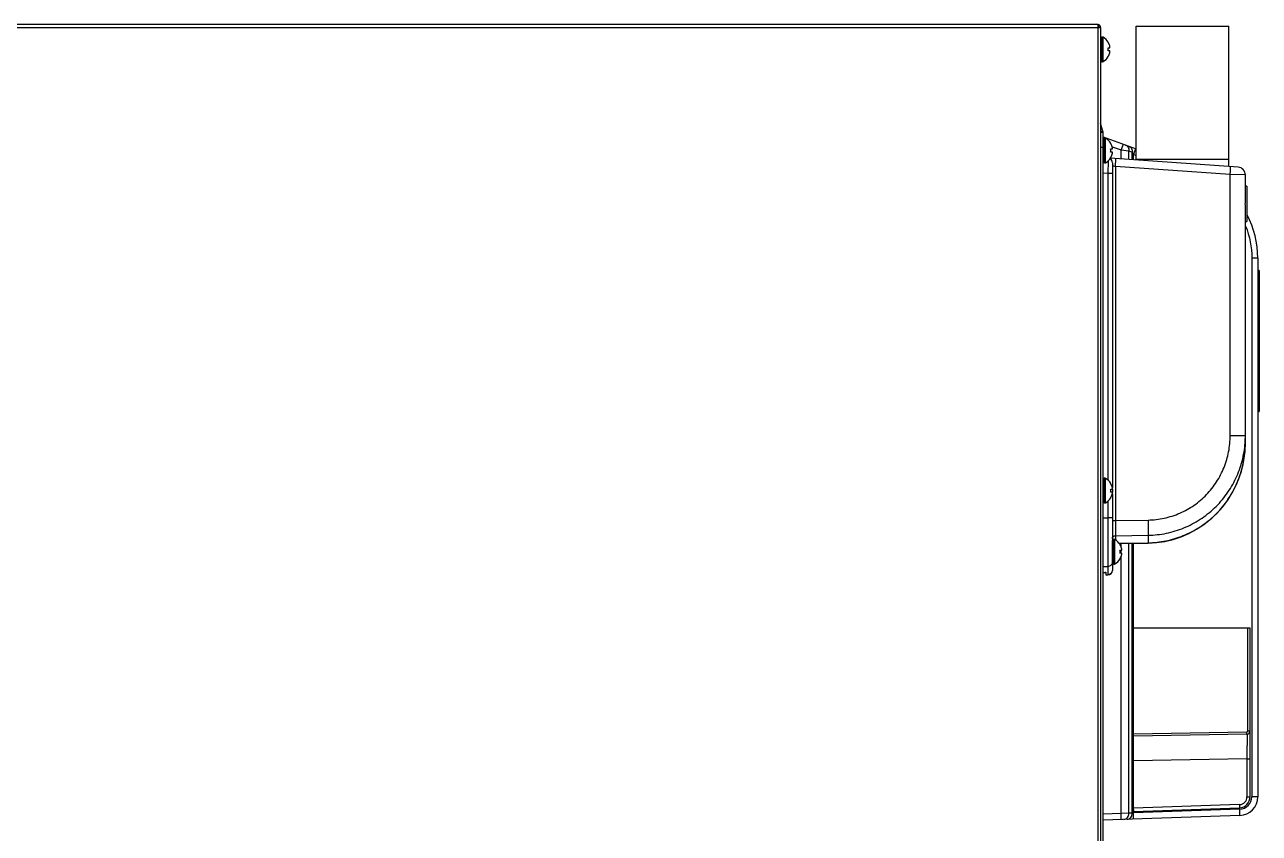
# Model space of a CAD drawing. Header units: millimetres. Extents: x 361 to 5577, y 463 to 3774.
# Drawn here: x 2217.1 to 2616.2, y 2126 to 2387.6 of the extents above; entities that cross this region are included whole.
import ezdxf

# ---------------------------------------------------------------- set-up
doc = ezdxf.new("R2010")
doc.units = ezdxf.units.MM
doc.header["$LTSCALE"] = 330
doc.layers.get('0').update_dxf_attribs({"linetype": 'CONTINUOUS'})
doc.layers.add('ASSI', color=7, linetype='CONTINUOUS')
doc.layers.add('GEOM', color=7, linetype='CONTINUOUS')

msp = doc.modelspace()

# ---------------------------------------------------------------- linework, layer by layer
at = {"color": 7, "linetype": 'Continuous'}
for p, q in [((2564.13, 2387.57), (1896.73, 2387.57)), ((2564.13, 2386.67), (2564.13, 2387.57)), ((2564.58, 2387.37), (2564.13, 2386.79)), ((2576.43, 2387.07), (2606.43, 2387.07)), ((2576.43, 2344.07), (2576.43, 2387.07)), ((2606.43, 2344.07), (2606.43, 2387.07)), ((2564.03, 2386.67), (2564.58, 2386.67)), ((2564.58, 2386.67), (2564.93, 2386.67)), ((2564.93, 2386.67), (2564.93, 2386.57)), ((2564.93, 2386.57), (2564.93, 1986.47)), ((2567.38, 2381.87), (2567.41, 2381.87)), ((2567.38, 2380.07), (2567.93, 2380.07)), ((2567.93, 2379.07), (2567.38, 2379.07)), ((2567.41, 2377.27), (2567.38, 2377.27)), ((2565.73, 2121.77), (2565.73, 2347.9)), ((2568.18, 2349.17), (2568.21, 2349.17)), ((2568.18, 2347.37), (2568.73, 2347.37)), ((2568.73, 2346.37), (2568.18, 2346.37)), ((2568.21, 2344.57), (2568.18, 2344.57)), ((2612.23, 2335.3), (2611.73, 2335.3)), ((2612.23, 2335.3), (2612.23, 2323.9)), ((2611.73, 2323.9), (2612.23, 2323.9)), ((2568.18, 2239.17), (2568.21, 2239.17)), ((2568.18, 2237.37), (2568.73, 2237.37)), ((2568.73, 2236.37), (2568.18, 2236.37)), ((2568.21, 2234.57), (2568.18, 2234.57)), ((2571.18, 2219.4), (2571.21, 2219.4)), ((2571.18, 2217.6), (2571.73, 2217.6)), ((2571.73, 2216.6), (2571.18, 2216.6)), ((2571.21, 2214.8), (2571.18, 2214.8))]:
    msp.add_line(p, q, dxfattribs=at)
at = {"color": 9, "linetype": 'Continuous'}
for p, q in [((1896.83, 2386.67), (2564.03, 2386.67)), ((2564.03, 2386.67), (2564.03, 1986.47)), ((2564.93, 2347.9), (2565.73, 2347.9)), ((2576.43, 2344.07), (2606.43, 2344.07))]:
    msp.add_line(p, q, dxfattribs=at)
at = {"color": 7, "linetype": 'Continuous'}
for centre, radius, start, end in [((2564.03, 2386.67), 0.9, 0, 83.673), ((2563.32, 2379.38), 4.75, 28.9687, 31.5341), ((2563.62, 2379.56), 3.79, 0.0089, 7.5987), ((2563.62, 2379.57), 3.79, 352.4013, 359.9911), ((2563.33, 2379.38), 4.75, 28.0074, 28.9684), ((2563.33, 2379.38), 4.75, 26.6813, 28.0074), ((2563.33, 2379.38), 4.74, 25.5402, 26.6812), ((2563.34, 2379.39), 4.74, 24.5722, 25.5402), ((2563.34, 2379.39), 4.73, 23.3175, 24.5722), ((2563.35, 2379.39), 4.73, 22.5474, 23.3174), ((2563.35, 2379.39), 4.72, 21.0025, 22.5476), ((2563.36, 2379.39), 4.72, 20.5181, 21.0023), ((2563.37, 2379.4), 4.7, 18.4656, 20.5187), ((2563.39, 2379.4), 4.68, 17.3773, 18.465), ((2563.4, 2379.41), 4.67, 16.3949, 17.3772), ((2563.43, 2379.42), 4.64, 14.3176, 16.3964), ((2565.94, 2380.31), 2.01, 5.1401, 7.2744), ((2565.96, 2380.31), 1.98, 4.2856, 5.1372), ((2565.96, 2380.32), 1.98, 354.7442, 355.3991), ((2565.94, 2380.32), 2.01, 352.7259, 354.7415), ((2565.94, 2378.81), 2.01, 5.2585, 7.2741), ((2565.96, 2378.81), 1.98, 4.6009, 5.2558), ((2565.97, 2380.31), 1.97, 3.0233, 4.286), ((2565.98, 2380.31), 1.96, 1.9964, 3.0228), ((2565.99, 2380.31), 1.95, 0.9261, 1.9964), ((2565.99, 2380.31), 1.95, 358.8459, 0.9258), ((2565.99, 2380.32), 1.96, 357.6234, 358.8455), ((2565.98, 2380.32), 1.96, 356.7841, 357.6235), ((2565.97, 2380.32), 1.97, 355.3984, 356.7833), ((2565.97, 2378.81), 1.97, 3.2167, 4.6016), ((2565.98, 2378.81), 1.96, 2.3765, 3.2159), ((2565.99, 2378.81), 1.95, 1.1545, 2.3767), ((2565.99, 2378.81), 1.95, 0.1995, 1.1541), ((2565.99, 2378.81), 1.95, 359.0741, 0.1995), ((2563.32, 2379.75), 4.75, 328.4659, 331.0313), ((2563.33, 2379.75), 4.75, 331.0316, 331.9926), ((2563.33, 2379.75), 4.75, 331.9926, 333.3187), ((2563.33, 2379.75), 4.74, 333.3188, 334.4598), ((2563.34, 2379.74), 4.74, 334.4598, 335.4278), ((2563.34, 2379.74), 4.73, 335.4278, 336.6825), ((2563.35, 2379.74), 4.73, 336.6826, 337.4526), ((2563.35, 2379.74), 4.72, 337.4524, 338.9975), ((2563.36, 2379.74), 4.72, 338.9977, 339.4819), ((2563.37, 2379.73), 4.7, 339.4813, 341.5344), ((2563.39, 2379.73), 4.68, 341.535, 342.6227), ((2563.4, 2379.72), 4.67, 342.6228, 343.6051), ((2563.43, 2379.71), 4.64, 343.6036, 345.6824), ((2565.96, 2378.82), 1.98, 354.8627, 355.7144), ((2565.94, 2378.82), 2.01, 352.7256, 354.8598), ((2565.99, 2378.81), 1.95, 358.0037, 359.0738), ((2565.98, 2378.82), 1.96, 356.9771, 358.0037), ((2565.97, 2378.82), 1.97, 355.714, 356.9766), ((2564.12, 2346.68), 4.75, 28.9687, 31.5341), ((2564.42, 2346.86), 3.79, 0.0089, 7.5987), ((2564.42, 2346.87), 3.79, 352.4013, 359.9911), ((2564.13, 2346.68), 4.75, 28.0074, 28.9684), ((2564.13, 2346.68), 4.75, 26.6813, 28.0074), ((2564.13, 2346.68), 4.74, 25.5402, 26.6812), ((2564.14, 2346.69), 4.74, 24.5722, 25.5402), ((2564.14, 2346.69), 4.73, 23.3175, 24.5722), ((2564.15, 2346.69), 4.73, 22.5474, 23.3174), ((2564.15, 2346.69), 4.72, 21.0025, 22.5476), ((2564.16, 2346.69), 4.72, 20.5181, 21.0023), ((2564.17, 2346.7), 4.7, 18.4656, 20.5187), ((2564.19, 2346.7), 4.68, 17.3773, 18.465), ((2564.2, 2346.71), 4.67, 16.3949, 17.3772), ((2564.23, 2346.72), 4.64, 14.3176, 16.3964), ((2566.74, 2347.61), 2.01, 5.1401, 7.2744), ((2566.76, 2347.61), 1.98, 4.2856, 5.1372), ((2566.76, 2347.62), 1.98, 354.7442, 355.3991), ((2566.74, 2347.62), 2.01, 352.7259, 354.7415), ((2566.77, 2347.61), 1.97, 3.0233, 4.286), ((2566.78, 2347.61), 1.96, 1.9964, 3.0228), ((2566.79, 2347.61), 1.95, 0.9261, 1.9964), ((2566.79, 2347.61), 1.95, 358.8459, 0.9258), ((2566.79, 2347.62), 1.96, 357.6234, 358.8455), ((2566.78, 2347.62), 1.96, 356.7841, 357.6235), ((2566.77, 2347.62), 1.97, 355.3984, 356.7833), ((2564.12, 2347.05), 4.75, 328.4659, 331.0313), ((2564.13, 2347.05), 4.75, 331.0316, 331.9926), ((2564.13, 2347.05), 4.75, 331.9926, 333.3187), ((2564.13, 2347.05), 4.74, 333.3188, 334.4598), ((2564.14, 2347.04), 4.74, 334.4598, 335.4278), ((2564.14, 2347.04), 4.73, 335.4278, 336.6825), ((2564.15, 2347.04), 4.73, 336.6826, 337.4526), ((2564.15, 2347.04), 4.72, 337.4524, 338.9975), ((2564.16, 2347.04), 4.72, 338.9977, 339.4819), ((2564.17, 2347.03), 4.7, 339.4813, 341.5344), ((2564.19, 2347.03), 4.68, 341.535, 342.6227), ((2564.2, 2347.02), 4.67, 342.6228, 343.6051), ((2564.23, 2347.01), 4.64, 343.6036, 345.6824), ((2566.74, 2346.11), 2.01, 5.2585, 7.2741), ((2566.76, 2346.11), 1.98, 4.6009, 5.2558), ((2566.76, 2346.12), 1.98, 354.8627, 355.7144), ((2566.74, 2346.12), 2.01, 352.7256, 354.8598), ((2566.77, 2346.11), 1.97, 3.2167, 4.6016), ((2566.78, 2346.11), 1.96, 2.3765, 3.2159), ((2566.79, 2346.11), 1.95, 1.1545, 2.3767), ((2566.79, 2346.11), 1.95, 0.1995, 1.1541), ((2566.79, 2346.11), 1.95, 359.0741, 0.1995), ((2566.79, 2346.11), 1.95, 358.0037, 359.0738), ((2566.78, 2346.12), 1.96, 356.9771, 358.0037), ((2566.77, 2346.12), 1.97, 355.714, 356.9766), ((2541.43, 2344.07), 35, 359.5291, 360), ((2541.43, 2344.07), 65, 357.9004, 360), ((2564.12, 2236.68), 4.75, 28.9687, 31.5341), ((2564.42, 2236.86), 3.79, 0.0089, 7.5987), ((2564.42, 2236.87), 3.79, 352.4013, 359.9911), ((2564.13, 2236.68), 4.75, 28.0074, 28.9684), ((2564.13, 2236.68), 4.75, 26.6813, 28.0074), ((2564.13, 2236.68), 4.74, 25.5402, 26.6812), ((2564.14, 2236.69), 4.74, 24.5722, 25.5402), ((2564.14, 2236.69), 4.73, 23.3175, 24.5722), ((2564.14, 2237.04), 4.73, 335.4278, 336.6825), ((2564.15, 2236.69), 4.73, 22.5474, 23.3174), ((2564.15, 2237.04), 4.73, 336.6826, 337.4526), ((2564.15, 2236.69), 4.72, 21.0025, 22.5476), ((2564.15, 2237.04), 4.72, 337.4524, 338.9975), ((2564.16, 2236.69), 4.72, 20.5181, 21.0023), ((2564.16, 2237.04), 4.72, 338.9977, 339.4819), ((2564.17, 2236.7), 4.7, 18.4656, 20.5187), ((2564.17, 2237.03), 4.7, 339.4813, 341.5344), ((2564.19, 2236.7), 4.68, 17.3773, 18.465), ((2564.19, 2237.03), 4.68, 341.535, 342.6227), ((2564.2, 2236.71), 4.67, 16.3949, 17.3772), ((2564.2, 2237.02), 4.67, 342.6228, 343.6051), ((2564.23, 2236.72), 4.64, 14.3176, 16.3964), ((2564.23, 2237.01), 4.64, 343.6036, 345.6824), ((2566.74, 2237.61), 2.01, 5.1401, 7.2744), ((2566.76, 2237.61), 1.98, 4.2856, 5.1372), ((2566.76, 2237.62), 1.98, 354.7442, 355.3991), ((2566.74, 2237.62), 2.01, 352.7259, 354.7415), ((2566.74, 2236.11), 2.01, 5.2585, 7.2741), ((2566.76, 2236.11), 1.98, 4.6009, 5.2558), ((2566.76, 2236.12), 1.98, 354.8627, 355.7144), ((2566.74, 2236.12), 2.01, 352.7256, 354.8598), ((2566.77, 2237.61), 1.97, 3.0233, 4.286), ((2566.78, 2237.61), 1.96, 1.9964, 3.0228), ((2566.79, 2237.61), 1.95, 0.9261, 1.9964), ((2566.79, 2237.61), 1.95, 358.8459, 0.9258), ((2566.79, 2237.62), 1.96, 357.6234, 358.8455), ((2566.78, 2237.62), 1.96, 356.7841, 357.6235), ((2566.77, 2237.62), 1.97, 355.3984, 356.7833), ((2566.77, 2236.11), 1.97, 3.2167, 4.6016), ((2566.78, 2236.11), 1.96, 2.3765, 3.2159), ((2566.79, 2236.11), 1.95, 1.1545, 2.3767), ((2566.79, 2236.11), 1.95, 0.1995, 1.1541), ((2566.79, 2236.11), 1.95, 359.0741, 0.1995), ((2566.79, 2236.11), 1.95, 358.0037, 359.0738), ((2566.78, 2236.12), 1.96, 356.9771, 358.0037), ((2566.77, 2236.12), 1.97, 355.714, 356.9766), ((2564.12, 2237.05), 4.75, 328.4659, 331.0313), ((2564.13, 2237.05), 4.75, 331.0316, 331.9926), ((2564.13, 2237.05), 4.75, 331.9926, 333.3187), ((2564.13, 2237.05), 4.74, 333.3188, 334.4598), ((2564.14, 2237.04), 4.74, 334.4598, 335.4278), ((2567.12, 2216.91), 4.75, 28.9687, 31.5341), ((2567.13, 2216.91), 4.75, 28.0074, 28.9684), ((2567.13, 2216.91), 4.75, 26.6813, 28.0074), ((2567.42, 2217.09), 3.79, 0.0089, 7.5987), ((2567.42, 2217.1), 3.79, 352.4013, 359.9911), ((2567.13, 2217.28), 4.75, 331.9926, 333.3187), ((2567.13, 2216.91), 4.74, 25.5402, 26.6812), ((2567.13, 2217.28), 4.74, 333.3188, 334.4598), ((2567.14, 2216.92), 4.74, 24.5722, 25.5402), ((2567.14, 2217.27), 4.74, 334.4598, 335.4278), ((2567.14, 2216.92), 4.73, 23.3175, 24.5722), ((2567.14, 2217.27), 4.73, 335.4278, 336.6825), ((2567.15, 2216.92), 4.73, 22.5474, 23.3174), ((2567.15, 2217.27), 4.73, 336.6826, 337.4526), ((2567.15, 2216.92), 4.72, 21.0025, 22.5476), ((2567.15, 2217.27), 4.72, 337.4524, 338.9975), ((2567.16, 2216.92), 4.72, 20.5181, 21.0023), ((2567.16, 2217.27), 4.72, 338.9977, 339.4819), ((2567.17, 2216.93), 4.7, 18.4656, 20.5187), ((2567.17, 2217.26), 4.7, 339.4813, 341.5344), ((2567.19, 2216.93), 4.68, 17.3773, 18.465), ((2567.19, 2217.26), 4.68, 341.535, 342.6227), ((2567.2, 2216.94), 4.67, 16.3949, 17.3772), ((2567.2, 2217.25), 4.67, 342.6228, 343.6051), ((2567.23, 2216.95), 4.64, 14.3176, 16.3964), ((2567.23, 2217.24), 4.64, 343.6036, 345.6824), ((2569.74, 2217.84), 2.01, 5.1401, 7.2744), ((2569.76, 2217.84), 1.98, 4.2856, 5.1372), ((2569.76, 2217.85), 1.98, 354.7442, 355.3991), ((2569.74, 2217.85), 2.01, 352.7259, 354.7415), ((2569.74, 2216.34), 2.01, 5.2585, 7.2741), ((2569.76, 2216.34), 1.98, 4.6009, 5.2558), ((2569.76, 2216.35), 1.98, 354.8627, 355.7144), ((2569.74, 2216.35), 2.01, 352.7256, 354.8598), ((2569.77, 2217.84), 1.97, 3.0233, 4.286), ((2569.78, 2217.84), 1.96, 1.9964, 3.0228), ((2569.79, 2217.84), 1.95, 0.9261, 1.9964), ((2569.79, 2217.84), 1.95, 358.8459, 0.9258), ((2569.79, 2217.85), 1.96, 357.6234, 358.8455), ((2569.78, 2217.85), 1.96, 356.7841, 357.6235), ((2569.77, 2217.85), 1.97, 355.3984, 356.7833), ((2569.77, 2216.34), 1.97, 3.2167, 4.6016), ((2569.78, 2216.34), 1.96, 2.3765, 3.2159), ((2569.79, 2216.34), 1.95, 1.1545, 2.3767), ((2569.79, 2216.34), 1.95, 0.1995, 1.1541), ((2569.79, 2216.34), 1.95, 359.0741, 0.1995), ((2569.79, 2216.34), 1.95, 358.0037, 359.0738), ((2569.78, 2216.35), 1.96, 356.9771, 358.0037), ((2569.77, 2216.35), 1.97, 355.714, 356.9766), ((2567.12, 2217.28), 4.75, 328.4659, 331.0313), ((2567.13, 2217.28), 4.75, 331.0316, 331.9926)]:
    msp.add_arc(centre, radius, start, end, dxfattribs=at)
for points, knots in [([(2564.58, 2386.67), (2564.61, 2386.66), (2564.7, 2386.65), (2564.78, 2386.63), (2564.84, 2386.62)], [0, 0, 0, 0, 0.299271, 1, 1, 1, 1]), ([(2564.84, 2386.62), (2564.86, 2386.61), (2564.89, 2386.6), (2564.93, 2386.58), (2564.93, 2386.57)], [0, 0, 0, 0, 0.680679, 1, 1, 1, 1])]:
    msp.add_open_spline(points, degree=3, knots=knots, dxfattribs=at)
at = {"layer": 'ASSI', "color": 7, "linetype": 'Continuous'}
for p, q in [((2565.53, 2383.57), (2565.33, 2383.57)), ((2565.53, 2375.57), (2565.33, 2375.57)), ((2566.33, 2350.87), (2566.13, 2350.87)), ((2566.33, 2342.87), (2566.13, 2342.87)), ((2566.33, 2240.87), (2566.13, 2240.87)), ((2566.33, 2232.87), (2566.13, 2232.87)), ((2568.73, 2213.5), (2568.73, 2220.7)), ((2569.33, 2221.1), (2569.13, 2221.1)), ((2569.33, 2213.1), (2569.13, 2213.1))]:
    msp.add_line(p, q, dxfattribs=at)
at = {"layer": 'ASSI', "color": 9, "linetype": 'Continuous'}
for p, q in [((2565.33, 2375.57), (2565.33, 2383.57)), ((2565.53, 2375.57), (2565.53, 2383.57)), ((2565.73, 2375.62), (2565.73, 2383.51)), ((2566.13, 2342.87), (2566.13, 2350.87)), ((2566.33, 2342.87), (2566.33, 2350.87)), ((2566.53, 2342.92), (2566.53, 2350.81)), ((2566.13, 2232.87), (2566.13, 2240.87)), ((2566.33, 2232.87), (2566.33, 2240.87)), ((2566.53, 2232.92), (2566.53, 2240.81)), ((2569.13, 2213.1), (2569.13, 2221.1)), ((2569.33, 2213.1), (2569.33, 2221.1)), ((2569.53, 2213.15), (2569.53, 2221.04))]:
    msp.add_line(p, q, dxfattribs=at)
at = {"layer": 'ASSI', "color": 7, "linetype": 'Continuous'}
for centre, radius, start, end in [((2565.33, 2383.17), 0.4, 90, 180), ((2565.53, 2383.17), 0.4, 59.6988, 90), ((2563.31, 2379.37), 4.8, 31.4579, 59.6988), ((2565.33, 2375.97), 0.4, 180, 270), ((2565.53, 2375.97), 0.4, 270, 300.3012), ((2563.31, 2379.76), 4.8, 300.3012, 328.5421), ((2566.13, 2350.47), 0.4, 90, 180), ((2566.33, 2350.47), 0.4, 59.6988, 90), ((2564.11, 2346.67), 4.8, 31.4579, 59.6988), ((2566.13, 2343.27), 0.4, 180, 270), ((2566.33, 2343.27), 0.4, 270, 300.3012), ((2564.11, 2347.06), 4.8, 300.3012, 328.5421), ((2566.13, 2240.47), 0.4, 90, 180), ((2566.33, 2240.47), 0.4, 59.6988, 90), ((2564.11, 2236.67), 4.8, 31.4579, 59.6988), ((2566.13, 2233.27), 0.4, 180, 270), ((2566.33, 2233.27), 0.4, 270, 300.3012), ((2564.11, 2237.06), 4.8, 300.3012, 328.5421), ((2569.13, 2220.7), 0.4, 90, 180), ((2569.33, 2220.7), 0.4, 59.6988, 90), ((2567.11, 2216.9), 4.8, 31.4579, 59.6988), ((2569.13, 2213.5), 0.4, 180, 270), ((2569.33, 2213.5), 0.4, 270, 300.3012), ((2567.11, 2217.29), 4.8, 300.3012, 328.5421)]:
    msp.add_arc(centre, radius, start, end, dxfattribs=at)
at = {"layer": 'GEOM', "color": 7, "linetype": 'Continuous'}
for p, q in [((2565.66, 2353.14), (2564.93, 2355.65)), ((2565.73, 2347.9), (2565.73, 2352.64)), ((2565.73, 2351.27), (2576.43, 2347.37)), ((2609.4, 2341.47), (2568.07, 2344.36)), ((2568.73, 2342.92), (2568.73, 2237.87)), ((2611.73, 2330.97), (2611.73, 2338.98)), ((2611.73, 2252.29), (2611.73, 2328.22)), ((2615.73, 2312.06), (2615.73, 2137.81)), ((2616.23, 2308.05), (2615.73, 2308.05)), ((2616.23, 2308.05), (2616.23, 2262.48)), ((2615.73, 2262.48), (2616.23, 2262.48)), ((2568.73, 2237.37), (2568.73, 2236.37)), ((2568.73, 2235.87), (2568.73, 2213.69)), ((2570.98, 2219.73), (2580.29, 2219.89)), ((2568.73, 2213.5), (2568.73, 2211.07)), ((2566.1, 2210.37), (2566.36, 2210.36)), ((2566.73, 2209.55), (2566.73, 2210.29)), ((2566.73, 2209.55), (2567.28, 2209.57)), ((2613.23, 2192.33), (2575.56, 2192.33)), ((2575.56, 2133.11), (2575.56, 2192.33)), ((2613.23, 2137.81), (2613.23, 2192.33)), ((2612.25, 2158.08), (2575.59, 2157.44)), ((2609.94, 2131.81), (2565.73, 2130.27)), ((2575.56, 2133.11), (2609.85, 2134.31))]:
    msp.add_line(p, q, dxfattribs=at)
at = {"layer": 'GEOM', "color": 9, "linetype": 'Continuous'}
for p, q in [((2565.66, 2353.14), (2564.93, 2352.93)), ((2565.73, 2352.64), (2564.93, 2352.64)), ((2568.66, 2348.1), (2571.56, 2347.04)), ((2571.56, 2344.12), (2571.56, 2347.04)), ((2571.56, 2347.04), (2574.06, 2346.74)), ((2574.06, 2346.74), (2575.15, 2346.34)), ((2574.06, 2343.94), (2574.06, 2346.74)), ((2575.15, 2343.87), (2575.15, 2346.34)), ((2575.56, 2345.58), (2576.43, 2345.27)), ((2575.56, 2343.84), (2575.56, 2345.58)), ((2567.28, 2339.42), (2565.73, 2339.53)), ((2568.73, 2339.42), (2567.28, 2339.42)), ((2567.28, 2339.42), (2567.28, 2240.27)), ((2568.73, 2341.98), (2569.71, 2341.74)), ((2606.82, 2339.15), (2569.71, 2341.74)), ((2569.71, 2341.74), (2569.71, 2227.2)), ((2606.82, 2254.68), (2606.82, 2339.15)), ((2611.73, 2338.98), (2606.82, 2339.15)), ((2615.73, 2312.06), (2613.8, 2312.06)), ((2613.8, 2312.06), (2613.8, 2137.81)), ((2616.23, 2285.27), (2615.73, 2285.27)), ((2606.82, 2254.68), (2611.73, 2254.68)), ((2567.28, 2233.46), (2567.28, 2228.06)), ((2565.73, 2228.02), (2567.28, 2228.06)), ((2568.73, 2228.06), (2567.28, 2228.06)), ((2568.73, 2227.2), (2569.71, 2227.2)), ((2569.71, 2227.2), (2580.29, 2227.35)), ((2569.71, 2222.28), (2580.29, 2222.43)), ((2569.71, 2222.28), (2569.71, 2220.91)), ((2570.92, 2219.82), (2580.29, 2219.98)), ((2571.56, 2218.6), (2571.56, 2219.74)), ((2574.06, 2132.5), (2574.06, 2219.78)), ((2575.15, 2132.53), (2575.15, 2219.8)), ((2575.56, 2192.33), (2575.56, 2219.81)), ((2580.29, 2222.43), (2580.29, 2219.98)), ((2580.29, 2219.98), (2580.29, 2219.89)), ((2571.56, 2216.6), (2571.56, 2217.6)), ((2571.56, 2132.47), (2571.56, 2215.59)), ((2565.73, 2212.27), (2567.28, 2212.31)), ((2567.28, 2212.31), (2567.28, 2209.65)), ((2566.73, 2209.63), (2567.28, 2209.65)), ((2567.28, 2209.65), (2567.28, 2209.57)), ((2612.49, 2159.08), (2612.49, 2192.33)), ((2575.58, 2158.19), (2612.24, 2158.83)), ((2613.23, 2159.08), (2612.49, 2159.08)), ((2612.25, 2150.08), (2575.59, 2149.44)), ((2612.25, 2150.08), (2613.23, 2150.08)), ((2612.25, 2150.08), (2612.25, 2137.81)), ((2612.25, 2137.81), (2613.23, 2137.81)), ((2615.73, 2137.81), (2613.8, 2137.81)), ((2571.56, 2132.47), (2565.73, 2132.26)), ((2574.06, 2132.5), (2571.56, 2132.47)), ((2575.15, 2132.53), (2574.06, 2132.5)), ((2575.56, 2132.61), (2575.15, 2132.53)), ((2609.94, 2133.81), (2575.56, 2132.61)), ((2575.56, 2132.61), (2575.56, 2133.11)), ((2609.83, 2135.31), (2575.59, 2134.11))]:
    msp.add_line(p, q, dxfattribs=at)
at = {"layer": 'GEOM', "color": 7, "linetype": 'Continuous'}
msp.add_lwpolyline([(2580.29, 2219.89), (2582.95, 2220.05), (2585.67, 2220.45), (2588.35, 2221.08), (2590.97, 2221.95), (2593.5, 2223.04), (2595.94, 2224.35), (2598.25, 2225.87), (2600.44, 2227.58), (2602.47, 2229.49), (2604.33, 2231.56), (2606.01, 2233.8), (2607.49, 2236.17), (2608.77, 2238.68), (2609.83, 2241.28), (2610.66, 2243.97), (2611.26, 2246.73), (2611.61, 2249.54), (2611.73, 2252.29)], dxfattribs=at)
for centre, radius, start, end in [((2563.93, 2352.64), 1.8, 0, 16.2314), ((2567.23, 2342.92), 1.5, 0.0001, 60.3667), ((2609.23, 2338.98), 2.5, 0, 86), ((2585.73, 2312.06), 30, 27.8106, 27.8697), ((2585.73, 2312.06), 30, 359.9989, 27.7955), ((2567.23, 2211.07), 1.5, 272.0308, 360), ((2612.23, 2159.08), 1, 271.0001, 0.0048), ((2609.73, 2137.81), 3.5, 272, 360), ((2609.73, 2137.81), 6, 272, 360)]:
    msp.add_arc(centre, radius, start, end, dxfattribs=at)
at = {"layer": 'GEOM', "color": 9, "linetype": 'Continuous'}
for centre, radius, start, end in [((2579.08, 2252.29), 32.65, 355.114, 359.9977), ((2579.04, 2254.68), 32.69, 355.8025, 359.999), ((2579.14, 2252.29), 32.59, 353.9405, 355.1124), ((2567.28, 2213.79), 1.45, 348.8391, 349.4503), ((2567.27, 2213.79), 1.46, 349.4565, 359.984), ((2567.28, 2211.13), 1.45, 357.9129, 359.999), ((2609.75, 2137.81), 2.5, 272.0003, 359.9997), ((2609.8, 2137.81), 4, 272.0005, 359.9995), ((2522.59, 2132.25), 53.03, 1.5941, 2.0073)]:
    msp.add_arc(centre, radius, start, end, dxfattribs=at)
at = {"layer": 'GEOM', "color": 7, "linetype": 'Continuous'}
for centre, start_param, end_param in [((2566.23, 2210.46), 3.135148, 4.444145), ((2566.23, 2210.27), -0.006444, 1.302553)]:
    msp.add_ellipse(centre, major_axis=(0.5, 0.018), ratio=0.176098, start_param=start_param, end_param=end_param, dxfattribs=at)
at = {"layer": 'GEOM', "color": 9, "linetype": 'Continuous'}
for points, knots in [([(2572.18, 2348.92), (2572.19, 2348.91), (2572.16, 2348.84), (2572.15, 2348.75), (2572.09, 2348.57), (2571.99, 2348.24), (2571.81, 2347.71), (2571.65, 2347.28), (2571.56, 2347.04)], [0, 0, 0, 0, 0.020217, 0.077134, 0.169398, 0.293318, 0.617079, 1, 1, 1, 1]), ([(2573.01, 2348.62), (2573.35, 2348.49), (2573.97, 2347.93), (2574.09, 2347.13), (2574.06, 2346.74)], [0, 0, 0, 0, 0.476573, 1, 1, 1, 1]), ([(2574.1, 2348.22), (2574.44, 2348.09), (2575.06, 2347.53), (2575.19, 2346.73), (2575.15, 2346.34)], [0, 0, 0, 0, 0.476573, 1, 1, 1, 1]), ([(2576.18, 2347.46), (2576.19, 2347.46), (2576.16, 2347.39), (2576.15, 2347.3), (2576.09, 2347.11), (2575.99, 2346.78), (2575.81, 2346.26), (2575.65, 2345.82), (2575.56, 2345.58)], [0, 0, 0, 0, 0.020217, 0.077134, 0.169398, 0.293318, 0.617079, 1, 1, 1, 1]), ([(2567.35, 2343.54), (2567.34, 2343.27), (2567.33, 2341.9), (2567.31, 2340.52), (2567.28, 2339.42)], [0, 0, 0, 0, 0.193882, 1, 1, 1, 1]), ([(2569.71, 2341.74), (2569.72, 2341.91), (2569.75, 2342.22), (2569.78, 2342.69), (2569.8, 2343.11), (2569.82, 2343.48), (2569.84, 2343.75), (2569.84, 2343.93), (2569.85, 2344.04), (2569.85, 2344.12), (2569.85, 2344.18), (2569.85, 2344.21), (2569.85, 2344.24), (2569.84, 2344.24)], [0, 0, 0, 0, 0.195046, 0.382549, 0.555343, 0.706787, 0.831078, 0.881509, 0.923458, 0.956529, 0.98041, 0.994894, 1, 1, 1, 1]), ([(2575.15, 2346.34), (2575.18, 2346.28), (2575.32, 2346.03), (2575.46, 2345.78), (2575.56, 2345.58)], [0, 0, 0, 0, 0.226362, 1, 1, 1, 1]), ([(2606.82, 2339.15), (2606.83, 2339.31), (2606.85, 2339.63), (2606.88, 2340.09), (2606.91, 2340.52), (2606.93, 2340.89), (2606.94, 2341.16), (2606.95, 2341.34), (2606.95, 2341.45), (2606.95, 2341.53), (2606.96, 2341.59), (2606.95, 2341.62), (2606.95, 2341.64), (2606.95, 2341.64)], [0, 0, 0, 0, 0.195045, 0.382548, 0.555342, 0.706785, 0.831077, 0.881509, 0.923458, 0.956528, 0.98041, 0.994894, 1, 1, 1, 1]), ([(2580.29, 2227.35), (2582.04, 2227.38), (2585.56, 2227.78), (2590.61, 2229.41), (2595.24, 2232), (2599.27, 2235.45), (2602.56, 2239.6), (2604.99, 2244.32), (2606.48, 2249.4), (2606.82, 2252.93), (2606.82, 2254.68)], [0, 0, 0, 0, 0.124983, 0.249968, 0.374958, 0.499955, 0.624958, 0.749967, 0.874982, 1, 1, 1, 1]), ([(2580.29, 2222.43), (2582.27, 2222.46), (2586.23, 2222.89), (2591.93, 2224.64), (2597.22, 2227.42), (2601.89, 2231.12), (2605.8, 2235.63), (2608.82, 2240.78), (2610.85, 2246.39), (2611.5, 2250.32), (2611.64, 2252.29)], [0, 0, 0, 0, 0.125021, 0.250032, 0.375034, 0.500028, 0.625018, 0.750008, 0.875, 1, 1, 1, 1]), ([(2580.29, 2219.98), (2582.22, 2220.02), (2586.1, 2220.44), (2591.69, 2222.13), (2596.88, 2224.8), (2601.5, 2228.36), (2605.4, 2232.7), (2608.46, 2237.67), (2610.59, 2243.1), (2611.34, 2246.92), (2611.55, 2248.85)], [0, 0, 0, 0, 0.125025, 0.250047, 0.375062, 0.500067, 0.625063, 0.750049, 0.875028, 1, 1, 1, 1]), ([(2567.28, 2228.06), (2567.29, 2226.24), (2567.29, 2222.81), (2567.3, 2218.2), (2567.3, 2214.77), (2567.29, 2212.95), (2567.28, 2212.31)], [0, 0, 0, 0, 0.347298, 0.652711, 0.879383, 1, 1, 1, 1]), ([(2569.71, 2227.2), (2569.71, 2226.13), (2569.71, 2224.49), (2569.7, 2222.85), (2569.71, 2222.28)], [0, 0, 0, 0, 0.652732, 1, 1, 1, 1]), ([(2580.29, 2227.35), (2580.3, 2226.78), (2580.31, 2225.71), (2580.32, 2224.27), (2580.31, 2223.2), (2580.31, 2222.63), (2580.29, 2222.43)], [0, 0, 0, 0, 0.347239, 0.652596, 0.879272, 1, 1, 1, 1]), ([(2568.73, 2221.29), (2568.73, 2221.54), (2568.94, 2222.06), (2569.46, 2222.27), (2569.71, 2222.28)], [0, 0, 0, 0, 0.497318, 1, 1, 1, 1]), ([(2568.7, 2213.51), (2568.64, 2213.19), (2568.28, 2212.57), (2567.61, 2212.33), (2567.28, 2212.31)], [0, 0, 0, 0, 0.497651, 1, 1, 1, 1]), ([(2568.73, 2211.07), (2568.72, 2210.71), (2568.39, 2209.97), (2567.65, 2209.66), (2567.28, 2209.65)], [0, 0, 0, 0, 0.497403, 1, 1, 1, 1]), ([(2612.25, 2158.08), (2612.27, 2158.08), (2612.23, 2158.19), (2612.26, 2158.31), (2612.24, 2158.56), (2612.24, 2158.73), (2612.24, 2158.83)], [0, 0, 0, 0, 0.076358, 0.292856, 0.61784, 1, 1, 1, 1]), ([(2612.25, 2158.08), (2612.26, 2158.08), (2612.23, 2158), (2612.26, 2157.91), (2612.25, 2157.7), (2612.26, 2157.31), (2612.25, 2156.64), (2612.26, 2155.66), (2612.25, 2154.47), (2612.25, 2152.58), (2612.25, 2151.1), (2612.25, 2150.08)], [0, 0, 0, 0, 0.004825, 0.019211, 0.04305, 0.076104, 0.168507, 0.292867, 0.444413, 0.617293, 1, 1, 1, 1]), ([(2571.56, 2130.47), (2571.58, 2130.47), (2571.57, 2130.55), (2571.59, 2130.64), (2571.59, 2130.83), (2571.6, 2131.18), (2571.59, 2131.74), (2571.57, 2132.21), (2571.56, 2132.47)], [0, 0, 0, 0, 0.020389, 0.077486, 0.169969, 0.294096, 0.617959, 1, 1, 1, 1]), ([(2572.39, 2130.5), (2572.84, 2130.51), (2573.77, 2131.02), (2574.06, 2132.01), (2574.06, 2132.5)], [0, 0, 0, 0, 0.474976, 1, 1, 1, 1]), ([(2573.49, 2130.54), (2573.93, 2130.55), (2574.87, 2131.06), (2575.15, 2132.04), (2575.15, 2132.53)], [0, 0, 0, 0, 0.474976, 1, 1, 1, 1]), ([(2575.56, 2130.61), (2575.58, 2130.61), (2575.57, 2130.69), (2575.59, 2130.78), (2575.59, 2130.97), (2575.6, 2131.32), (2575.59, 2131.88), (2575.57, 2132.35), (2575.56, 2132.61)], [0, 0, 0, 0, 0.020389, 0.077486, 0.169969, 0.294096, 0.617959, 1, 1, 1, 1]), ([(2575.6, 2133.73), (2575.6, 2133.64), (2575.6, 2133.5), (2575.62, 2133.29), (2575.6, 2133.2), (2575.62, 2133.11), (2575.61, 2133.11)], [0, 0, 0, 0, 0.407572, 0.726455, 0.929773, 1, 1, 1, 1]), ([(2609.83, 2135.31), (2609.84, 2135.18), (2609.84, 2134.95), (2609.87, 2134.62), (2609.83, 2134.46), (2609.88, 2134.31), (2609.85, 2134.31)], [0, 0, 0, 0, 0.382582, 0.706892, 0.923629, 1, 1, 1, 1]), ([(2609.94, 2131.81), (2609.95, 2131.81), (2609.95, 2131.89), (2609.97, 2131.98), (2609.97, 2132.17), (2609.97, 2132.52), (2609.96, 2133.08), (2609.95, 2133.55), (2609.94, 2133.81)], [0, 0, 0, 0, 0.020389, 0.077486, 0.169969, 0.294096, 0.617959, 1, 1, 1, 1])]:
    msp.add_open_spline(points, degree=3, knots=knots, dxfattribs=at)
at = {"layer": 'GEOM', "color": 7, "linetype": 'Continuous'}
for points, knots in [([(2611.71, 2329.6), (2611.71, 2329.72), (2611.72, 2330.17), (2611.73, 2330.63), (2611.73, 2330.97)], [0, 0, 0, 0, 0.263374, 1, 1, 1, 1]), ([(2611.73, 2328.22), (2611.73, 2328.33), (2611.72, 2328.78), (2611.71, 2329.24), (2611.71, 2329.6)], [0, 0, 0, 0, 0.232878, 1, 1, 1, 1])]:
    msp.add_open_spline(points, degree=3, knots=knots, dxfattribs=at)
at = {"layer": 'GEOM', "color": 9, "linetype": 'Continuous'}
for points in [[(2611.81, 2322.43), (2613.11, 2319.16), (2613.8, 2315.58), (2613.8, 2312.06)], [(2612.24, 2158.83), (2612.36, 2158.83), (2612.49, 2158.96), (2612.49, 2159.08)]]:
    msp.add_open_spline(points, degree=3, dxfattribs=at)

doc.saveas('drawing.dxf')
